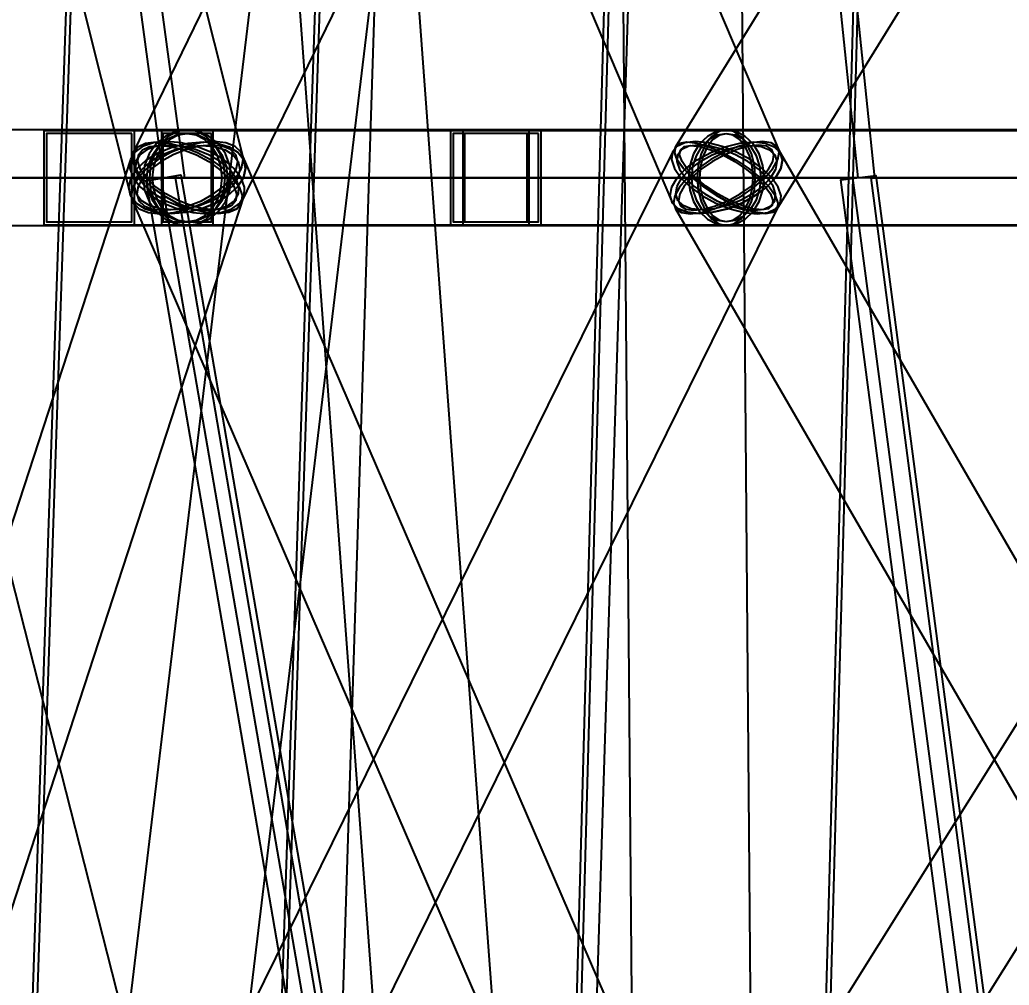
# Model space of a CAD drawing. Header units: millimetres. Extents: x -123812 to 252100, y -3000 to 639000.
# Drawn here: x -13222 to -9009, y 351562 to 355672 of the extents above; entities that cross this region are included whole.
import ezdxf

# ---------------------------------------------------------------- set-up
doc = ezdxf.new("R2010")
doc.units = ezdxf.units.MM
for name, color, linetype, lineweight in [('D-STR-DECK', 7, 'Continuous', 25), ('D-STR-DIM', 7, 'Continuous', 13), ('D-STR-STRC', 7, 'Continuous', 25)]:
    doc.layers.add(name, color=color, linetype=linetype, lineweight=lineweight)
doc.styles.add('OpenSansCondensed-Light', font='OpenSansCondensed-Light.ttf')
doc.styles.add('TOWER_UNICODE', font='Arial Unicode.ttf')
doc.dimstyles.new('EZDXF', dxfattribs={"dimtxt": 0.25, "dimasz": 0.175, "dimexe": 0.375, "dimexo": 0.125, "dimgap": 0.1, "dimtad": 1, "dimlfac": 100, "dimzin": 12, "dimdsep": 46, "dimtxsty": 'OpenSansCondensed-Light', "dimblk": 'ARCHTICK', "dimcen": 2.5, "dimazin": 3, "dimtfac": 0.5, "dimtmove": 2, "dimatfit": 3})

# ---------------------------------------------------------------- blocks, each defined once
blk = doc.blocks.new('_ARCHTICK')
at = {"color": 0, "linetype": 'BYBLOCK', "const_width": 0.15}
blk.add_lwpolyline([(-0.5, -0.5), (0.5, 0.5)], dxfattribs=at)

msp = doc.modelspace()

# ---------------------------------------------------------------- linework, layer by layer
at = {"layer": 'D-STR-DECK'}
for points in [[(-15354, 355000), (-17654.1, 369000), (-17593.2, 371000), (-14360, 371000), (-14410, 369000), (-12520.8, 355000)], [(-15354, 355000), (-17654.1, 369000), (-17593.2, 371000), (-14360, 371000), (-14410, 369000), (-12520.8, 355000)], [(-12610.8, 355000), (-14500, 369000), (-14450, 371000), (-10990.7, 371000), (-11028.9, 369000), (-9583, 355000)], [(-12610.8, 355000), (-14500, 369000), (-14450, 371000), (-10990.7, 371000), (-11028.9, 369000), (-9583, 355000)], [(-9651.9, 355000), (-11097.8, 369000), (-11059.6, 371000), (-7433.3, 371000), (-7459.2, 369000), (-6481.3, 355000)], [(-9651.9, 355000), (-11097.8, 369000), (-11059.6, 371000), (-7433.3, 371000), (-7459.2, 369000), (-6481.3, 355000)], [(-9241.5, 334987.3), (-12684.7, 354987.3), (-12536.9, 355012.7), (-9093.6, 335012.7)], [(-9241.5, 334987.3), (-12684.7, 354987.3), (-12536.9, 355012.7), (-9093.6, 335012.7)], [(-7090.9, 334990.2), (-9726.3, 354990.2), (-9577.5, 355009.8), (-6942.2, 335009.8)], [(-7090.9, 334990.2), (-9726.3, 354990.2), (-9577.5, 355009.8), (-6942.2, 335009.8)], [(-14261.9, 350000), (-15306.8, 355000), (-12622.1, 355000), (-11757.8, 350000)], [(-14261.9, 350000), (-15306.8, 355000), (-12622.1, 355000), (-11757.8, 350000)], [(-11702, 350000), (-12559.3, 355000), (-9676, 355000), (-9013.4, 350000)], [(-11702, 350000), (-12559.3, 355000), (-9676, 355000), (-9013.4, 350000)], [(-8941.9, 350000), (-9597, 355000), (-6564.3, 355000), (-6114.8, 350000)], [(-8941.9, 350000), (-9597, 355000), (-6564.3, 355000), (-6114.8, 350000)]]:
    msp.add_lwpolyline(points, close=True, dxfattribs=at)
at = {"layer": 'D-STR-STRC'}
for points in [[(-9916, 375030.1), (-12929.8, 350030.1), (-12921.2, 350023), (-12896.1, 350014.2), (-12856, 350004.5), (-12803.7, 349994.5), (-12742.9, 349984.9), (-12677.6, 349976.3), (-12612.4, 349969.3), (-12551.6, 349964.4), (-12499.3, 349961.9), (-12459.2, 349962), (-12434.1, 349964.8), (-12425.5, 349969.9), (-9411.6, 374969.9)], [(-13454.3, 374981.5), (-11606.9, 349981.5), (-11598.3, 349974.3), (-11573, 349968.8), (-11532.7, 349965.4), (-11480.3, 349964.4), (-11419.2, 349965.8), (-11353.6, 349969.6), (-11288.1, 349975.4), (-11227, 349982.9), (-11174.5, 349991.5), (-11134.2, 350000.8), (-11108.9, 350009.9), (-11100.3, 350018.5), (-12947.7, 375018.5)], [(-10814.1, 374997.9), (-10605.2, 349997.9), (-10596.6, 349987), (-10571.2, 349976.9), (-10530.9, 349968.4), (-10478.3, 349962.1), (-10417, 349958.3), (-10351.3, 349957.4), (-10285.5, 349959.4), (-10224.3, 349964.1), (-10171.7, 349971.3), (-10131.3, 349980.5), (-10105.9, 349991), (-10097.3, 350002.1), (-10306.1, 375002.1)], [(-10306.2, 360107.8), (-12739.1, 355107.8), (-12742.6, 355076.2), (-12730.1, 355039.4), (-12702.6, 355000), (-12661.8, 354960.6), (-12610.7, 354923.8), (-12552.7, 354892.2), (-12491.7, 354868), (-12432, 354852.8), (-12377.4, 354847.6), (-12331.9, 354852.8), (-12298.4, 354868), (-12279.4, 354892.2), (-9846.4, 359892.2)], [(-12570.3, 359892.2), (-10443.2, 354892.2), (-10418.2, 354868), (-10379.2, 354852.8), (-10329, 354847.6), (-10270.9, 354852.8), (-10209, 354868), (-10147.3, 354892.2), (-10090.2, 354923.8), (-10041.5, 354960.6), (-10004.6, 355000), (-9981.9, 355039.4), (-9975, 355076.2), (-9984.4, 355107.8), (-12111.4, 360107.8)], [(-7342, 360132), (-10430.7, 355132), (-10434, 355107.8), (-10422.2, 355076.2), (-10396.2, 355039.4), (-10357.8, 355000), (-10309.6, 354960.6), (-10254.9, 354923.8), (-10197.3, 354892.2), (-10140.9, 354868), (-10089.4, 354852.8), (-10046.4, 354847.6), (-10014.8, 354852.8), (-9996.8, 354868), (-6908, 359868)], [(-14005.7, 359923.8), (-12750.5, 354923.8), (-12726.6, 354892.2), (-12687.8, 354868), (-12636.9, 354852.8), (-12577.3, 354847.6), (-12513, 354852.8), (-12448.5, 354868), (-12388.1, 354892.2), (-12336, 354923.8), (-12295.7, 354960.6), (-12269.9, 355000), (-12260.5, 355039.4), (-12268, 355076.2), (-13523.2, 360076.2)], [(-13952.3, 354796.8), (-12509.3, 354796.8), (-12460.7, 354803.7), (-12415.4, 354824), (-12376.5, 354856.3), (-12346.7, 354898.4), (-12327.9, 354947.4), (-12321.5, 355000), (-12327.9, 355052.6), (-12346.7, 355101.6), (-12376.5, 355143.7), (-12415.4, 355176), (-12460.7, 355196.3), (-12509.3, 355203.2), (-13952.3, 355203.2)], [(-13952.3, 354796.8), (-12509.3, 354796.8), (-12460.7, 354803.7), (-12415.4, 354824), (-12376.5, 354856.3), (-12346.7, 354898.4), (-12327.9, 354947.4), (-12321.5, 355000), (-12327.9, 355052.6), (-12346.7, 355101.6), (-12376.5, 355143.7), (-12415.4, 355176), (-12460.7, 355196.3), (-12509.3, 355203.2), (-13952.3, 355203.2)], [(-7222.2, 355203.2), (-10213.8, 355203.2), (-10245.8, 355196.3), (-10275.6, 355176), (-10301.2, 355143.7), (-10320.9, 355101.6), (-10333.2, 355052.6), (-10337.5, 355000), (-10333.2, 354947.4), (-10320.9, 354898.4), (-10301.2, 354856.3), (-10275.6, 354824), (-10245.8, 354803.7), (-10213.8, 354796.8), (-7222.2, 354796.8)], [(-7222.2, 355203.2), (-10213.8, 355203.2), (-10245.8, 355196.3), (-10275.6, 355176), (-10301.2, 355143.7), (-10320.9, 355101.6), (-10333.2, 355052.6), (-10337.5, 355000), (-10333.2, 354947.4), (-10320.9, 354898.4), (-10301.2, 354856.3), (-10275.6, 354824), (-10245.8, 354803.7), (-10213.8, 354796.8), (-7222.2, 354796.8)], [(-13898, 349923.1), (-12267.2, 354923.1), (-12265.2, 354960.2), (-12279.8, 355000), (-12310.1, 355039.8), (-12353.9, 355076.9), (-12408.4, 355108.7), (-12469.7, 355133.1), (-12533.7, 355148.5), (-12596, 355153.7), (-12652.4, 355148.5), (-12699.1, 355133.1), (-12732.8, 355108.7), (-12751.3, 355076.9), (-14382.2, 350076.9)], [(-12436.5, 350076.9), (-13711.1, 355076.9), (-13735.1, 355108.7), (-13773.9, 355133.1), (-13824.8, 355148.5), (-13884.5, 355153.7), (-13948.7, 355148.5), (-14013.2, 355133.1), (-14073.5, 355108.7), (-14125.6, 355076.9), (-14165.9, 355039.8), (-14191.6, 355000), (-14201, 354960.2), (-14193.4, 354923.1), (-12918.8, 349923.1)], [(-12448.2, 349891.3), (-9984.3, 354891.3), (-9980.7, 354923.1), (-9993, 354960.2), (-10020.4, 355000), (-10060.9, 355039.8), (-10111.8, 355076.9), (-10169.7, 355108.7), (-10230.6, 355133.1), (-10290.3, 355148.5), (-10344.8, 355153.7), (-10390.4, 355148.5), (-10424, 355133.1), (-10443.2, 355108.7), (-12907.1, 350108.7)], [(-10122.2, 350108.7), (-12280.2, 355108.7), (-12305.3, 355133.1), (-12344.2, 355148.5), (-12394.5, 355153.7), (-12452.5, 355148.5), (-12514.4, 355133.1), (-12575.9, 355108.7), (-12632.9, 355076.9), (-12681.5, 355039.8), (-12718.4, 355000), (-12740.9, 354960.2), (-12747.7, 354923.1), (-12738.3, 354891.3), (-10580.3, 349891.3)], [(-7438.5, 355133.1), (-10567.5, 350133.1), (-10570.9, 350108.7), (-10559.4, 350076.9), (-10533.6, 350039.8), (-10495.5, 350000), (-10447.5, 349960.2), (-10392.9, 349923.1), (-10335.5, 349891.3), (-10279.2, 349866.9), (-10227.8, 349851.5), (-10184.8, 349846.3), (-10153.1, 349851.5), (-10135, 349866.9), (-7006, 354866.9)], [(-7103.8, 350133.1), (-9998.1, 355133.1), (-10022.4, 355148.5), (-10059.8, 355153.7), (-10107.7, 355148.5), (-10162.7, 355133.1), (-10221.3, 355108.7), (-10279.4, 355076.9), (-10333, 355039.8), (-10378.4, 355000), (-10412.7, 354960.2), (-10433.3, 354923.1), (-10439.1, 354891.3), (-10429.4, 354866.9), (-7535.1, 349866.9)]]:
    msp.add_lwpolyline(points, dxfattribs=at)
for points in [[(-13050, 355000), (-11968.5, 355000), (-11801.2, 360000), (-12880.5, 360000)], [(-13030.6, 355000), (-11987.9, 355000), (-11820, 360000), (-12861.7, 360000)], [(-11735.7, 355000), (-10654.1, 355000), (-10496.6, 360000), (-11575.8, 360000)], [(-10754.5, 355000), (-9673, 355000), (-9536.7, 360000), (-10615.9, 360000)], [(-10735.1, 355000), (-9692.4, 355000), (-9555.4, 360000), (-10597.1, 360000)], [(-13120, 354800), (-11001.7, 354800), (-11001.7, 355200), (-13120, 355200)], [(-12733.6, 355200), (-13120, 355200), (-13120, 354800), (-12733.6, 354800)], [(-13120, 354800), (-11001.7, 354800), (-11001.7, 355200), (-13120, 355200)], [(-12733.6, 355200), (-13120, 355200), (-13120, 354800), (-12733.6, 354800)], [(-12745.2, 355188), (-13108.4, 355188), (-13108.4, 354812), (-12745.2, 354812)], [(-12745.2, 355188), (-13108.4, 355188), (-13108.4, 354812), (-12745.2, 354812)], [(-12697, 355000), (-12690.6, 354947.4), (-12671.8, 354898.4), (-12642, 354856.3), (-12603.1, 354824), (-12557.8, 354803.7), (-12509.3, 354796.8), (-12460.7, 354803.7), (-12415.4, 354824), (-12376.5, 354856.3), (-12346.7, 354898.4), (-12327.9, 354947.4), (-12321.5, 355000), (-12327.9, 355052.6), (-12346.7, 355101.6), (-12376.5, 355143.7), (-12415.4, 355176), (-12460.7, 355196.3), (-12509.3, 355203.2), (-12557.8, 355196.3), (-12603.1, 355176), (-12642, 355143.7), (-12671.8, 355101.6), (-12690.6, 355052.6)], [(-12697, 355000), (-12690.6, 354947.4), (-12671.8, 354898.4), (-12642, 354856.3), (-12603.1, 354824), (-12557.8, 354803.7), (-12509.3, 354796.8), (-12460.7, 354803.7), (-12415.4, 354824), (-12376.5, 354856.3), (-12346.7, 354898.4), (-12327.9, 354947.4), (-12321.5, 355000), (-12327.9, 355052.6), (-12346.7, 355101.6), (-12376.5, 355143.7), (-12415.4, 355176), (-12460.7, 355196.3), (-12509.3, 355203.2), (-12557.8, 355196.3), (-12603.1, 355176), (-12642, 355143.7), (-12671.8, 355101.6), (-12690.6, 355052.6)], [(-12682.2, 355000), (-12676.3, 354951.5), (-12659, 354906.4), (-12631.6, 354867.6), (-12595.7, 354837.9), (-12554, 354819.2), (-12509.3, 354812.8), (-12464.5, 354819.2), (-12422.8, 354837.9), (-12387, 354867.6), (-12359.5, 354906.4), (-12342.2, 354951.5), (-12336.3, 355000), (-12342.2, 355048.5), (-12359.5, 355093.6), (-12387, 355132.4), (-12422.8, 355162.1), (-12464.5, 355180.8), (-12509.3, 355187.2), (-12554, 355180.8), (-12595.7, 355162.1), (-12631.6, 355132.4), (-12659, 355093.6), (-12676.3, 355048.5)], [(-12682.2, 355000), (-12676.3, 354951.5), (-12659, 354906.4), (-12631.6, 354867.6), (-12595.7, 354837.9), (-12554, 354819.2), (-12509.3, 354812.8), (-12464.5, 354819.2), (-12422.8, 354837.9), (-12387, 354867.6), (-12359.5, 354906.4), (-12342.2, 354951.5), (-12336.3, 355000), (-12342.2, 355048.5), (-12359.5, 355093.6), (-12387, 355132.4), (-12422.8, 355162.1), (-12464.5, 355180.8), (-12509.3, 355187.2), (-12554, 355180.8), (-12595.7, 355162.1), (-12631.6, 355132.4), (-12659, 355093.6), (-12676.3, 355048.5)], [(-12670.5, 355000), (-12665, 354947.4), (-12648.9, 354898.4), (-12623.2, 354856.3), (-12589.9, 354824), (-12551, 354803.7), (-12509.3, 354796.8), (-10213.8, 354796.8), (-10172, 354803.7), (-10133.2, 354824), (-10099.8, 354856.3), (-10074.2, 354898.4), (-10058, 354947.4), (-10052.6, 355000), (-10058, 355052.6), (-10074.2, 355101.6), (-10099.8, 355143.7), (-10133.2, 355176), (-10172, 355196.3), (-10213.8, 355203.2), (-12509.3, 355203.2), (-12551, 355196.3), (-12589.9, 355176), (-12623.2, 355143.7), (-12648.9, 355101.6), (-12665, 355052.6)], [(-12670.5, 355000), (-12665, 354947.4), (-12648.9, 354898.4), (-12623.2, 354856.3), (-12589.9, 354824), (-12551, 354803.7), (-12509.3, 354796.8), (-12467.5, 354803.7), (-12428.7, 354824), (-12395.3, 354856.3), (-12369.6, 354898.4), (-12353.5, 354947.4), (-12348, 355000), (-12353.5, 355052.6), (-12369.6, 355101.6), (-12395.3, 355143.7), (-12428.7, 355176), (-12467.5, 355196.3), (-12509.3, 355203.2), (-12551, 355196.3), (-12589.9, 355176), (-12623.2, 355143.7), (-12648.9, 355101.6), (-12665, 355052.6)], [(-12670.5, 355000), (-12665, 354947.4), (-12648.9, 354898.4), (-12623.2, 354856.3), (-12589.9, 354824), (-12551, 354803.7), (-12509.3, 354796.8), (-10213.8, 354796.8), (-10172, 354803.7), (-10133.2, 354824), (-10099.8, 354856.3), (-10074.2, 354898.4), (-10058, 354947.4), (-10052.6, 355000), (-10058, 355052.6), (-10074.2, 355101.6), (-10099.8, 355143.7), (-10133.2, 355176), (-10172, 355196.3), (-10213.8, 355203.2), (-12509.3, 355203.2), (-12551, 355196.3), (-12589.9, 355176), (-12623.2, 355143.7), (-12648.9, 355101.6), (-12665, 355052.6)], [(-12670.5, 355000), (-12665, 354947.4), (-12648.9, 354898.4), (-12623.2, 354856.3), (-12589.9, 354824), (-12551, 354803.7), (-12509.3, 354796.8), (-12467.5, 354803.7), (-12428.7, 354824), (-12395.3, 354856.3), (-12369.6, 354898.4), (-12353.5, 354947.4), (-12348, 355000), (-12353.5, 355052.6), (-12369.6, 355101.6), (-12395.3, 355143.7), (-12428.7, 355176), (-12467.5, 355196.3), (-12509.3, 355203.2), (-12551, 355196.3), (-12589.9, 355176), (-12623.2, 355143.7), (-12648.9, 355101.6), (-12665, 355052.6)], [(-12657.8, 355000), (-12652.7, 354951.5), (-12637.9, 354906.4), (-12614.3, 354867.6), (-12583.5, 354837.9), (-12547.7, 354819.2), (-12509.3, 354812.8), (-12470.8, 354819.2), (-12435, 354837.9), (-12404.2, 354867.6), (-12380.6, 354906.4), (-12365.8, 354951.5), (-12360.7, 355000), (-12365.8, 355048.5), (-12380.6, 355093.6), (-12404.2, 355132.4), (-12435, 355162.1), (-12470.8, 355180.8), (-12509.3, 355187.2), (-12547.7, 355180.8), (-12583.5, 355162.1), (-12614.3, 355132.4), (-12637.9, 355093.6), (-12652.7, 355048.5)], [(-12657.8, 355000), (-12652.7, 354951.5), (-12637.9, 354906.4), (-12614.3, 354867.6), (-12583.5, 354837.9), (-12547.7, 354819.2), (-12509.3, 354812.8), (-12470.8, 354819.2), (-12435, 354837.9), (-12404.2, 354867.6), (-12380.6, 354906.4), (-12365.8, 354951.5), (-12360.7, 355000), (-12365.8, 355048.5), (-12380.6, 355093.6), (-12404.2, 355132.4), (-12435, 355162.1), (-12470.8, 355180.8), (-12509.3, 355187.2), (-12547.7, 355180.8), (-12583.5, 355162.1), (-12614.3, 355132.4), (-12637.9, 355093.6), (-12652.7, 355048.5)], [(-12619.1, 354800), (-6353.6, 354800), (-6353.6, 355200), (-12619.1, 355200)], [(-12399.4, 355200), (-12619.1, 355200), (-12619.1, 354800), (-12399.4, 354800)], [(-12406, 355188), (-12612.5, 355188), (-12612.5, 354812), (-12406, 354812)], [(-11001.7, 355200), (-11388.1, 355200), (-11388.1, 354800), (-11001.7, 354800)], [(-11001.7, 355200), (-11388.1, 355200), (-11388.1, 354800), (-11001.7, 354800)], [(-11013.3, 355188), (-11376.5, 355188), (-11376.5, 354812), (-11013.3, 354812)], [(-11013.3, 355188), (-11376.5, 355188), (-11376.5, 354812), (-11013.3, 354812)], [(-11336.3, 354800), (-6322, 354800), (-6322, 355200), (-11336.3, 355200)], [(-11053.5, 355200), (-11336.3, 355200), (-11336.3, 354800), (-11053.5, 354800)], [(-11336.3, 354800), (-6322, 354800), (-6322, 355200), (-11336.3, 355200)], [(-11053.5, 355200), (-11336.3, 355200), (-11336.3, 354800), (-11053.5, 354800)], [(-11062, 355188), (-11327.8, 355188), (-11327.8, 354812), (-11062, 354812)], [(-11062, 355188), (-11327.8, 355188), (-11327.8, 354812), (-11062, 354812)], [(-10375, 355000), (-10369.5, 354947.4), (-10353.4, 354898.4), (-10327.8, 354856.3), (-10294.4, 354824), (-10255.5, 354803.7), (-10213.8, 354796.8), (-10172, 354803.7), (-10133.2, 354824), (-10099.8, 354856.3), (-10074.2, 354898.4), (-10058, 354947.4), (-10052.6, 355000), (-10058, 355052.6), (-10074.2, 355101.6), (-10099.8, 355143.7), (-10133.2, 355176), (-10172, 355196.3), (-10213.8, 355203.2), (-10255.5, 355196.3), (-10294.4, 355176), (-10327.8, 355143.7), (-10353.4, 355101.6), (-10369.5, 355052.6)], [(-10375, 355000), (-10369.5, 354947.4), (-10353.4, 354898.4), (-10327.8, 354856.3), (-10294.4, 354824), (-10255.5, 354803.7), (-10213.8, 354796.8), (-10172, 354803.7), (-10133.2, 354824), (-10099.8, 354856.3), (-10074.2, 354898.4), (-10058, 354947.4), (-10052.6, 355000), (-10058, 355052.6), (-10074.2, 355101.6), (-10099.8, 355143.7), (-10133.2, 355176), (-10172, 355196.3), (-10213.8, 355203.2), (-10255.5, 355196.3), (-10294.4, 355176), (-10327.8, 355143.7), (-10353.4, 355101.6), (-10369.5, 355052.6)], [(-10362.3, 355000), (-10357.2, 354951.5), (-10342.4, 354906.4), (-10318.8, 354867.6), (-10288, 354837.9), (-10252.2, 354819.2), (-10213.8, 354812.8), (-10175.3, 354819.2), (-10139.5, 354837.9), (-10108.7, 354867.6), (-10085.1, 354906.4), (-10070.3, 354951.5), (-10065.2, 355000), (-10070.3, 355048.5), (-10085.1, 355093.6), (-10108.7, 355132.4), (-10139.5, 355162.1), (-10175.3, 355180.8), (-10213.8, 355187.2), (-10252.2, 355180.8), (-10288, 355162.1), (-10318.8, 355132.4), (-10342.4, 355093.6), (-10357.2, 355048.5)], [(-10362.3, 355000), (-10357.2, 354951.5), (-10342.4, 354906.4), (-10318.8, 354867.6), (-10288, 354837.9), (-10252.2, 354819.2), (-10213.8, 354812.8), (-10175.3, 354819.2), (-10139.5, 354837.9), (-10108.7, 354867.6), (-10085.1, 354906.4), (-10070.3, 354951.5), (-10065.2, 355000), (-10070.3, 355048.5), (-10085.1, 355093.6), (-10108.7, 355132.4), (-10139.5, 355162.1), (-10175.3, 355180.8), (-10213.8, 355187.2), (-10252.2, 355180.8), (-10288, 355162.1), (-10318.8, 355132.4), (-10342.4, 355093.6), (-10357.2, 355048.5)], [(-10337.5, 355000), (-10333.2, 354947.4), (-10320.9, 354898.4), (-10301.2, 354856.3), (-10275.6, 354824), (-10245.8, 354803.7), (-10213.8, 354796.8), (-10181.7, 354803.7), (-10151.9, 354824), (-10126.3, 354856.3), (-10106.6, 354898.4), (-10094.3, 354947.4), (-10090.1, 355000), (-10094.3, 355052.6), (-10106.6, 355101.6), (-10126.3, 355143.7), (-10151.9, 355176), (-10181.7, 355196.3), (-10213.8, 355203.2), (-10245.8, 355196.3), (-10275.6, 355176), (-10301.2, 355143.7), (-10320.9, 355101.6), (-10333.2, 355052.6)], [(-10337.5, 355000), (-10333.2, 354947.4), (-10320.9, 354898.4), (-10301.2, 354856.3), (-10275.6, 354824), (-10245.8, 354803.7), (-10213.8, 354796.8), (-10181.7, 354803.7), (-10151.9, 354824), (-10126.3, 354856.3), (-10106.6, 354898.4), (-10094.3, 354947.4), (-10090.1, 355000), (-10094.3, 355052.6), (-10106.6, 355101.6), (-10126.3, 355143.7), (-10151.9, 355176), (-10181.7, 355196.3), (-10213.8, 355203.2), (-10245.8, 355196.3), (-10275.6, 355176), (-10301.2, 355143.7), (-10320.9, 355101.6), (-10333.2, 355052.6)], [(-10327.7, 355000), (-10323.8, 354951.5), (-10312.5, 354906.4), (-10294.3, 354867.6), (-10270.7, 354837.9), (-10243.3, 354819.2), (-10213.8, 354812.8), (-10184.3, 354819.2), (-10156.8, 354837.9), (-10133.2, 354867.6), (-10115.1, 354906.4), (-10103.7, 354951.5), (-10099.8, 355000), (-10103.7, 355048.5), (-10115.1, 355093.6), (-10133.2, 355132.4), (-10156.8, 355162.1), (-10184.3, 355180.8), (-10213.8, 355187.2), (-10243.3, 355180.8), (-10270.7, 355162.1), (-10294.3, 355132.4), (-10312.5, 355093.6), (-10323.8, 355048.5)], [(-10327.7, 355000), (-10323.8, 354951.5), (-10312.5, 354906.4), (-10294.3, 354867.6), (-10270.7, 354837.9), (-10243.3, 354819.2), (-10213.8, 354812.8), (-10184.3, 354819.2), (-10156.8, 354837.9), (-10133.2, 354867.6), (-10115.1, 354906.4), (-10103.7, 354951.5), (-10099.8, 355000), (-10103.7, 355048.5), (-10115.1, 355093.6), (-10133.2, 355132.4), (-10156.8, 355162.1), (-10184.3, 355180.8), (-10213.8, 355187.2), (-10243.3, 355180.8), (-10270.7, 355162.1), (-10294.3, 355132.4), (-10312.5, 355093.6), (-10323.8, 355048.5)], [(-12269.9, 355000), (-12295.7, 354960.6), (-12336, 354923.8), (-12388.1, 354892.2), (-12448.5, 354868), (-12513, 354852.8), (-12577.3, 354847.6), (-12636.9, 354852.8), (-12687.8, 354868), (-12726.6, 354892.2), (-12750.5, 354923.8), (-12758.1, 354960.6), (-12748.6, 355000), (-12722.9, 355039.4), (-12682.5, 355076.2), (-12630.4, 355107.8), (-12570, 355132), (-12505.5, 355147.2), (-12441.2, 355152.4), (-12381.6, 355147.2), (-12330.7, 355132), (-12291.9, 355107.8), (-12268, 355076.2), (-12260.5, 355039.4)], [(-12738.7, 355000), (-12708.4, 354960.2), (-12664.6, 354923.1), (-12610.1, 354891.3), (-12548.8, 354866.9), (-12484.8, 354851.5), (-12422.5, 354846.3), (-12366.1, 354851.5), (-12319.4, 354866.9), (-12285.7, 354891.3), (-12267.2, 354923.1), (-12265.2, 354960.2), (-12279.8, 355000), (-12310.1, 355039.8), (-12353.9, 355076.9), (-12408.4, 355108.7), (-12469.7, 355133.1), (-12533.7, 355148.5), (-12596, 355153.7), (-12652.4, 355148.5), (-12699.1, 355133.1), (-12732.8, 355108.7), (-12751.3, 355076.9), (-12753.3, 355039.8)], [(-12718.4, 355000), (-12740.9, 354960.2), (-12747.7, 354923.1), (-12738.3, 354891.3), (-12713.2, 354866.9), (-12674.3, 354851.5), (-12624.1, 354846.3), (-12566, 354851.5), (-12504.1, 354866.9), (-12442.6, 354891.3), (-12385.6, 354923.1), (-12337, 354960.2), (-12300.2, 355000), (-12277.6, 355039.8), (-12270.8, 355076.9), (-12280.2, 355108.7), (-12305.3, 355133.1), (-12344.2, 355148.5), (-12394.5, 355153.7), (-12452.5, 355148.5), (-12514.4, 355133.1), (-12575.9, 355108.7), (-12632.9, 355076.9), (-12681.5, 355039.8)], [(-12316, 355000), (-12288.4, 354960.6), (-12275.9, 354923.8), (-12279.4, 354892.2), (-12298.4, 354868), (-12331.9, 354852.8), (-12377.4, 354847.6), (-12432, 354852.8), (-12491.7, 354868), (-12552.7, 354892.2), (-12610.7, 354923.8), (-12661.8, 354960.6), (-12702.6, 355000), (-12730.1, 355039.4), (-12742.6, 355076.2), (-12739.1, 355107.8), (-12720.1, 355132), (-12686.6, 355147.2), (-12641.1, 355152.4), (-12586.6, 355147.2), (-12526.8, 355132), (-12465.8, 355107.8), (-12407.8, 355076.2), (-12356.7, 355039.4)], [(-12293.5, 355000), (-12316.7, 354964.4), (-12353, 354931.3), (-12400, 354902.8), (-12454.5, 354881), (-12512.6, 354867.3), (-12570.6, 354862.6), (-12624.3, 354867.3), (-12670.3, 354881), (-12705.2, 354902.8), (-12726.8, 354931.3), (-12733.6, 354964.4), (-12725, 355000), (-12701.8, 355035.6), (-12665.5, 355068.7), (-12618.5, 355097.2), (-12564.1, 355119), (-12505.9, 355132.7), (-12447.9, 355137.4), (-12394.2, 355132.7), (-12348.3, 355119), (-12313.3, 355097.2), (-12291.7, 355068.7), (-12284.9, 355035.6)], [(-12716.1, 355000), (-12688.8, 354964.1), (-12649.3, 354930.7), (-12600.2, 354902), (-12544.9, 354880), (-12487.2, 354866.1), (-12431, 354861.4), (-12380.2, 354866.1), (-12338.1, 354880), (-12307.7, 354902), (-12291, 354930.7), (-12289.2, 354964.1), (-12302.4, 355000), (-12329.7, 355035.9), (-12369.2, 355069.3), (-12418.3, 355098), (-12473.6, 355120), (-12531.3, 355133.9), (-12587.5, 355138.6), (-12638.3, 355133.9), (-12680.4, 355120), (-12710.8, 355098), (-12727.5, 355069.3), (-12729.3, 355035.9)], [(-12697.8, 355000), (-12718.1, 354964.1), (-12724.3, 354930.7), (-12715.7, 354902), (-12693.1, 354880), (-12658, 354866.1), (-12612.8, 354861.4), (-12560.4, 354866.1), (-12504.6, 354880), (-12449.1, 354902), (-12397.7, 354930.7), (-12354, 354964.1), (-12320.7, 355000), (-12300.4, 355035.9), (-12294.2, 355069.3), (-12302.8, 355098), (-12325.4, 355120), (-12360.5, 355133.9), (-12405.8, 355138.6), (-12458.1, 355133.9), (-12513.9, 355120), (-12569.4, 355098), (-12620.8, 355069.3), (-12664.6, 355035.9)], [(-12335, 355000), (-12310.2, 354964.4), (-12298.9, 354931.3), (-12302, 354902.8), (-12319.2, 354881), (-12349.4, 354867.3), (-12390.4, 354862.6), (-12439.6, 354867.3), (-12493.5, 354881), (-12548.4, 354902.8), (-12600.8, 354931.3), (-12646.8, 354964.4), (-12683.5, 355000), (-12708.3, 355035.6), (-12719.6, 355068.7), (-12716.5, 355097.2), (-12699.3, 355119), (-12669.2, 355132.7), (-12628.1, 355137.4), (-12578.9, 355132.7), (-12525, 355119), (-12470.1, 355097.2), (-12417.8, 355068.7), (-12371.7, 355035.6)], [(-10004.6, 355000), (-10041.5, 354960.6), (-10090.2, 354923.8), (-10147.3, 354892.2), (-10209, 354868), (-10270.9, 354852.8), (-10329, 354847.6), (-10379.2, 354852.8), (-10418.2, 354868), (-10443.2, 354892.2), (-10452.6, 354923.8), (-10445.7, 354960.6), (-10423, 355000), (-10386, 355039.4), (-10337.3, 355076.2), (-10280.2, 355107.8), (-10218.6, 355132), (-10156.6, 355147.2), (-10098.5, 355152.4), (-10048.3, 355147.2), (-10009.4, 355132), (-9984.4, 355107.8), (-9975, 355076.2), (-9981.9, 355039.4)], [(-10407.2, 355000), (-10366.7, 354960.2), (-10315.7, 354923.1), (-10257.8, 354891.3), (-10197, 354866.9), (-10137.2, 354851.5), (-10082.7, 354846.3), (-10037.1, 354851.5), (-10003.5, 354866.9), (-9984.3, 354891.3), (-9980.7, 354923.1), (-9993, 354960.2), (-10020.4, 355000), (-10060.9, 355039.8), (-10111.8, 355076.9), (-10169.7, 355108.7), (-10230.6, 355133.1), (-10290.3, 355148.5), (-10344.8, 355153.7), (-10390.4, 355148.5), (-10424, 355133.1), (-10443.2, 355108.7), (-10446.8, 355076.9), (-10434.5, 355039.8)], [(-10378.4, 355000), (-10412.7, 354960.2), (-10433.3, 354923.1), (-10439.1, 354891.3), (-10429.4, 354866.9), (-10405.1, 354851.5), (-10367.7, 354846.3), (-10319.9, 354851.5), (-10264.8, 354866.9), (-10206.2, 354891.3), (-10148.2, 354923.1), (-10094.6, 354960.2), (-10049.1, 355000), (-10014.9, 355039.8), (-9994.2, 355076.9), (-9988.5, 355108.7), (-9998.1, 355133.1), (-10022.4, 355148.5), (-10059.8, 355153.7), (-10107.7, 355148.5), (-10162.7, 355133.1), (-10221.3, 355108.7), (-10279.4, 355076.9), (-10333, 355039.8)], [(-10069.7, 355000), (-10031.3, 354960.6), (-10005.3, 354923.8), (-9993.6, 354892.2), (-9996.8, 354868), (-10014.8, 354852.8), (-10046.4, 354847.6), (-10089.4, 354852.8), (-10140.9, 354868), (-10197.3, 354892.2), (-10254.9, 354923.8), (-10309.6, 354960.6), (-10357.8, 355000), (-10396.2, 355039.4), (-10422.2, 355076.2), (-10434, 355107.8), (-10430.7, 355132), (-10412.7, 355147.2), (-10381.1, 355152.4), (-10338.1, 355147.2), (-10286.7, 355132), (-10230.2, 355107.8), (-10172.7, 355076.2), (-10117.9, 355039.4)], [(-10025.2, 355000), (-10058.5, 354964.4), (-10102.4, 354931.3), (-10153.9, 354902.8), (-10209.4, 354881), (-10265.3, 354867.3), (-10317.7, 354862.6), (-10362.9, 354867.3), (-10398, 354881), (-10420.6, 354902.8), (-10429.1, 354931.3), (-10422.8, 354964.4), (-10402.4, 355000), (-10369, 355035.6), (-10325.1, 355068.7), (-10273.7, 355097.2), (-10218.1, 355119), (-10162.2, 355132.7), (-10109.9, 355137.4), (-10064.6, 355132.7), (-10029.5, 355119), (-10006.9, 355097.2), (-9998.5, 355068.7), (-10004.7, 355035.6)], [(-10388.1, 355000), (-10351.6, 354964.1), (-10305.7, 354930.7), (-10253.5, 354902), (-10198.6, 354880), (-10144.8, 354866.1), (-10095.6, 354861.4), (-10054.5, 354866.1), (-10024.2, 354880), (-10006.9, 354902), (-10003.7, 354930.7), (-10014.7, 354964.1), (-10039.4, 355000), (-10075.9, 355035.9), (-10121.8, 355069.3), (-10174, 355098), (-10228.9, 355120), (-10282.8, 355133.9), (-10331.9, 355138.6), (-10373, 355133.9), (-10403.3, 355120), (-10420.6, 355098), (-10423.9, 355069.3), (-10412.8, 355035.9)], [(-10362.2, 355000), (-10393.1, 354964.1), (-10411.7, 354930.7), (-10416.9, 354902), (-10408.2, 354880), (-10386.3, 354866.1), (-10352.6, 354861.4), (-10309.4, 354866.1), (-10259.8, 354880), (-10207, 354902), (-10154.6, 354930.7), (-10106.3, 354964.1), (-10065.3, 355000), (-10034.5, 355035.9), (-10015.8, 355069.3), (-10010.6, 355098), (-10019.3, 355120), (-10041.3, 355133.9), (-10074.9, 355138.6), (-10118.1, 355133.9), (-10167.8, 355120), (-10220.6, 355098), (-10272.9, 355069.3), (-10321.2, 355035.9)], [(-10083.9, 355000), (-10049.3, 354964.4), (-10025.8, 354931.3), (-10015.2, 354902.8), (-10018.2, 354881), (-10034.4, 354867.3), (-10062.9, 354862.6), (-10101.6, 354867.3), (-10148, 354881), (-10198.9, 354902.8), (-10250.8, 354931.3), (-10300.2, 354964.4), (-10343.6, 355000), (-10378.3, 355035.6), (-10401.7, 355068.7), (-10412.3, 355097.2), (-10409.4, 355119), (-10393.1, 355132.7), (-10364.6, 355137.4), (-10325.9, 355132.7), (-10279.5, 355119), (-10228.6, 355097.2), (-10176.7, 355068.7), (-10127.4, 355035.6)], [(-13219.6, 350000), (-12135.7, 350000), (-11968.5, 355000), (-13050, 355000)], [(-13199.5, 350000), (-12155.8, 350000), (-11987.9, 355000), (-13030.6, 355000)], [(-11968.5, 355000), (-11986.9, 355000), (-12040.9, 355000), (-12126.9, 355000), (-12238.9, 355000), (-12369.3, 355000), (-12509.3, 355000), (-12649.2, 355000), (-12779.6, 355000), (-12891.6, 355000), (-12977.6, 355000), (-13031.6, 355000), (-13050, 355000), (-13031.6, 355000), (-12977.6, 355000), (-12891.6, 355000), (-12779.6, 355000), (-12649.2, 355000), (-12509.3, 355000), (-12369.3, 355000), (-12238.9, 355000), (-12126.9, 355000), (-12040.9, 355000), (-11986.9, 355000)], [(-11987.9, 355000), (-12005.7, 355000), (-12057.8, 355000), (-12140.6, 355000), (-12248.6, 355000), (-12374.3, 355000), (-12509.3, 355000), (-12644.2, 355000), (-12769.9, 355000), (-12877.9, 355000), (-12960.8, 355000), (-13012.8, 355000), (-13030.6, 355000), (-13012.8, 355000), (-12960.8, 355000), (-12877.9, 355000), (-12769.9, 355000), (-12644.2, 355000), (-12509.3, 355000), (-12374.3, 355000), (-12248.6, 355000), (-12140.6, 355000), (-12057.8, 355000), (-12005.7, 355000)], [(-11987.9, 355000), (-12005.7, 355000), (-12057.8, 355000), (-12140.6, 355000), (-12248.6, 355000), (-12374.3, 355000), (-12509.3, 355000), (-12644.2, 355000), (-12769.9, 355000), (-12877.9, 355000), (-12960.8, 355000), (-13012.8, 355000), (-13030.6, 355000), (-13012.8, 355000), (-12960.8, 355000), (-12877.9, 355000), (-12769.9, 355000), (-12644.2, 355000), (-12509.3, 355000), (-12374.3, 355000), (-12248.6, 355000), (-12140.6, 355000), (-12057.8, 355000), (-12005.7, 355000)], [(-12036.8, 355000), (-12052.9, 355000), (-12100.1, 355000), (-12175.2, 355000), (-12273, 355000), (-12387, 355000), (-12509.3, 355000), (-12631.5, 355000), (-12745.5, 355000), (-12843.3, 355000), (-12918.4, 355000), (-12965.6, 355000), (-12981.7, 355000), (-12965.6, 355000), (-12918.4, 355000), (-12843.3, 355000), (-12745.5, 355000), (-12631.5, 355000), (-12509.3, 355000), (-12387, 355000), (-12273, 355000), (-12175.2, 355000), (-12100.1, 355000), (-12052.9, 355000)], [(-12036.8, 355000), (-12052.9, 355000), (-12100.1, 355000), (-12175.2, 355000), (-12273, 355000), (-12387, 355000), (-12509.3, 355000), (-12631.5, 355000), (-12745.5, 355000), (-12843.3, 355000), (-12918.4, 355000), (-12965.6, 355000), (-12981.7, 355000), (-12965.6, 355000), (-12918.4, 355000), (-12843.3, 355000), (-12745.5, 355000), (-12631.5, 355000), (-12509.3, 355000), (-12387, 355000), (-12273, 355000), (-12175.2, 355000), (-12100.1, 355000), (-12052.9, 355000)], [(-11895.5, 350000), (-10811.7, 350000), (-10654.1, 355000), (-11735.7, 355000)], [(-10654.1, 355000), (-10672.6, 355000), (-10726.6, 355000), (-10812.5, 355000), (-10924.5, 355000), (-11055, 355000), (-11194.9, 355000), (-11334.9, 355000), (-11465.3, 355000), (-11577.3, 355000), (-11663.2, 355000), (-11717.3, 355000), (-11735.7, 355000), (-11717.3, 355000), (-11663.2, 355000), (-11577.3, 355000), (-11465.3, 355000), (-11334.9, 355000), (-11194.9, 355000), (-11055, 355000), (-10924.5, 355000), (-10812.5, 355000), (-10726.6, 355000), (-10672.6, 355000)], [(-10893.2, 350000), (-9809.3, 350000), (-9673, 355000), (-10754.5, 355000)], [(-10873.1, 350000), (-9829.4, 350000), (-9692.4, 355000), (-10735.1, 355000)], [(-9673, 355000), (-9691.4, 355000), (-9745.4, 355000), (-9831.4, 355000), (-9943.4, 355000), (-10073.8, 355000), (-10213.8, 355000), (-10353.7, 355000), (-10484.1, 355000), (-10596.1, 355000), (-10682.1, 355000), (-10736.1, 355000), (-10754.5, 355000), (-10736.1, 355000), (-10682.1, 355000), (-10596.1, 355000), (-10484.1, 355000), (-10353.7, 355000), (-10213.8, 355000), (-10073.8, 355000), (-9943.4, 355000), (-9831.4, 355000), (-9745.4, 355000), (-9691.4, 355000)], [(-9692.4, 355000), (-9710.2, 355000), (-9762.3, 355000), (-9845.1, 355000), (-9953.1, 355000), (-10078.8, 355000), (-10213.8, 355000), (-10348.7, 355000), (-10474.4, 355000), (-10582.4, 355000), (-10665.3, 355000), (-10717.3, 355000), (-10735.1, 355000), (-10717.3, 355000), (-10665.3, 355000), (-10582.4, 355000), (-10474.4, 355000), (-10348.7, 355000), (-10213.8, 355000), (-10078.8, 355000), (-9953.1, 355000), (-9845.1, 355000), (-9762.3, 355000), (-9710.2, 355000)], [(-9692.4, 355000), (-9710.2, 355000), (-9762.3, 355000), (-9845.1, 355000), (-9953.1, 355000), (-10078.8, 355000), (-10213.8, 355000), (-10348.7, 355000), (-10474.4, 355000), (-10582.4, 355000), (-10665.3, 355000), (-10717.3, 355000), (-10735.1, 355000), (-10717.3, 355000), (-10665.3, 355000), (-10582.4, 355000), (-10474.4, 355000), (-10348.7, 355000), (-10213.8, 355000), (-10078.8, 355000), (-9953.1, 355000), (-9845.1, 355000), (-9762.3, 355000), (-9710.2, 355000)], [(-9741.3, 355000), (-9757.4, 355000), (-9804.6, 355000), (-9879.7, 355000), (-9977.5, 355000), (-10091.5, 355000), (-10213.8, 355000), (-10336, 355000), (-10450, 355000), (-10547.8, 355000), (-10622.9, 355000), (-10670.1, 355000), (-10686.2, 355000), (-10670.1, 355000), (-10622.9, 355000), (-10547.8, 355000), (-10450, 355000), (-10336, 355000), (-10213.8, 355000), (-10091.5, 355000), (-9977.5, 355000), (-9879.7, 355000), (-9804.6, 355000), (-9757.4, 355000)], [(-9741.3, 355000), (-9757.4, 355000), (-9804.6, 355000), (-9879.7, 355000), (-9977.5, 355000), (-10091.5, 355000), (-10213.8, 355000), (-10336, 355000), (-10450, 355000), (-10547.8, 355000), (-10622.9, 355000), (-10670.1, 355000), (-10686.2, 355000), (-10670.1, 355000), (-10622.9, 355000), (-10547.8, 355000), (-10450, 355000), (-10336, 355000), (-10213.8, 355000), (-10091.5, 355000), (-9977.5, 355000), (-9879.7, 355000), (-9804.6, 355000), (-9757.4, 355000)]]:
    msp.add_lwpolyline(points, close=True, dxfattribs=at)

# ---------------------------------------------------------------- dimensions: what is measured, and where the dimension line sits
at = {"layer": 'D-STR-DIM'}
msp.add_linear_dim(base=(-112000, 0), p1=(0, 0), p2=(0, 634000), angle=90, dimstyle='EZDXF', override={"dimtxt": 8400, "dimasz": 3750, "dimexe": 2100, "dimexo": 1800, "dimgap": 2100, "dimtad": 1, "dimdec": 0, "dimlfac": 1, "dimlunit": 2, "dimtxsty": 'TOWER_UNICODE', "dimclrd": 7, "dimclre": 7, "dimclrt": 7}, dxfattribs=at).render()

doc.saveas('drawing.dxf')
